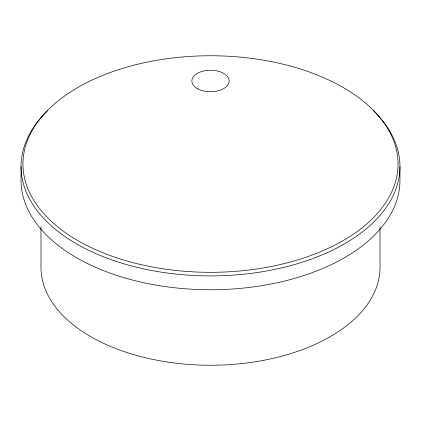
<?xml version="1.0" encoding="UTF-8"?>
<svg xmlns="http://www.w3.org/2000/svg" width="421" height="421" viewBox="0 0 421 421"><rect width="100%" height="100%" fill="white"/><g stroke="black" fill="none" stroke-linecap="round" stroke-linejoin="round"><path stroke-width="0.63" d="M399.95 166.527L399.95 180.367A189.45 109.376 0 0 1 210.5 289.743A189.45 109.376 0 0 1 21.05 180.367L21.05 166.527M380.016 226.761L380.016 267.382A169.516 97.867 0 0 1 210.5 365.249A169.516 97.867 0 0 1 40.984 267.382L40.984 226.761M373.285 110.57A189.45 109.376 0 0 1 332.922 250A189.45 109.376 0 0 1 88.078 250A189.45 109.376 0 0 1 47.715 110.57M197.317 88.599A18.645 10.767 0 0 0 228.514 83.774A18.645 10.767 0 0 0 205.674 70.591A18.645 10.767 0 0 0 197.317 88.599M116.722 257.81A187.555 108.286 0 0 0 398.055 164.037A187.555 108.286 0 0 0 116.722 70.26A187.555 108.286 0 0 0 116.722 257.81"/></g></svg>
